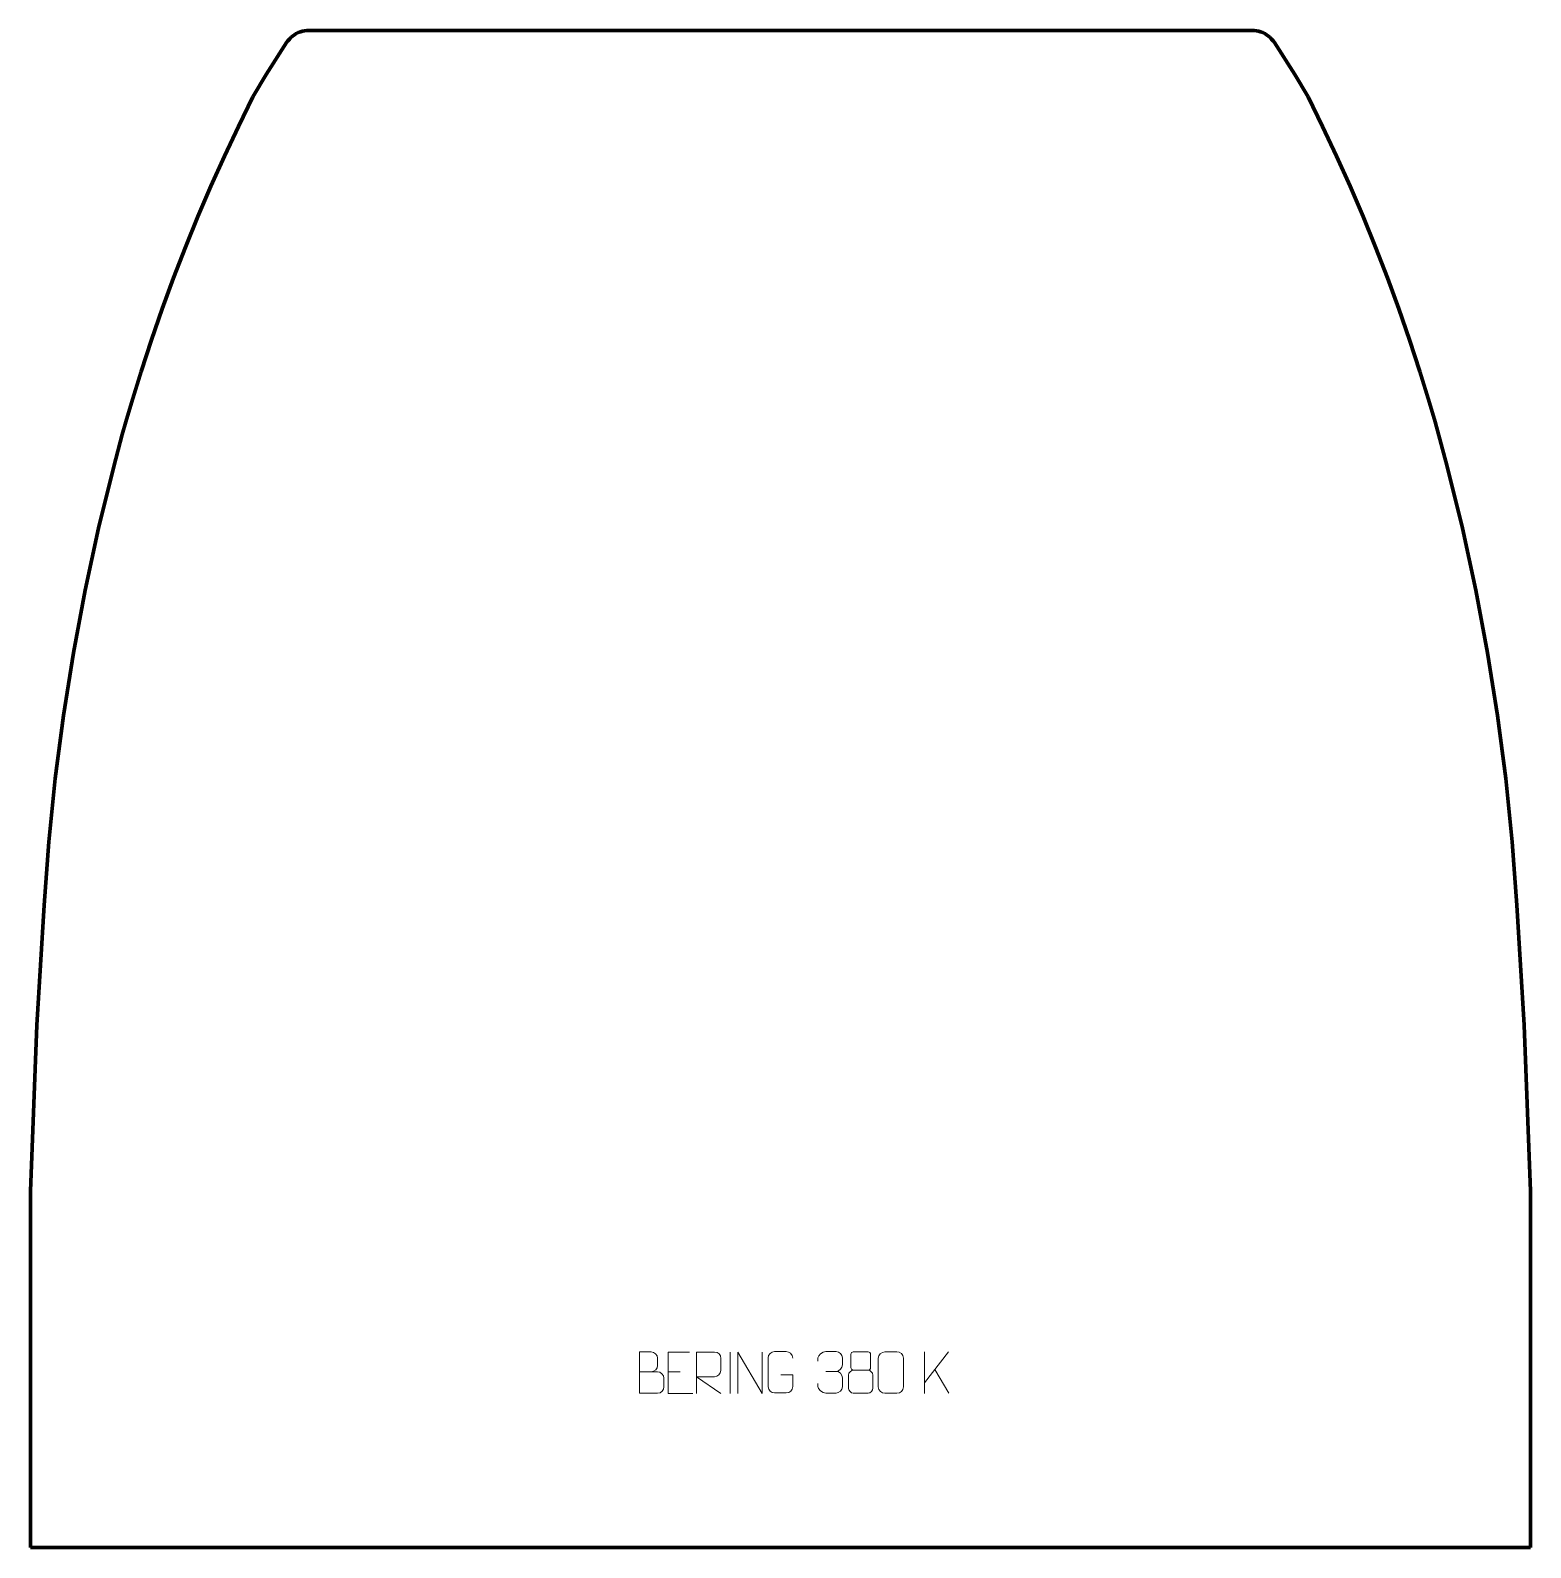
# Model space of a CAD drawing. Header units: millimetres. Extents: x -469 to 436, y 667 to 1582.
import ezdxf

# ---------------------------------------------------------------- set-up
doc = ezdxf.new("R2010")
doc.units = ezdxf.units.MM
doc.header["$MEASUREMENT"] = 0
doc.layers.add('layer 1', color=7, linetype='Continuous')

msp = doc.modelspace()

# ---------------------------------------------------------------- linework, layer by layer
at = {"layer": 'layer 1', "color": 242, "lineweight": 106}
for points in [[(-327.117, 1555.306), (-327.117, 1555.306), (-314.8295, 1574.4446), (-314.8295, 1574.4446)], [(-314.8295, 1574.4446), (-314.8295, 1574.4446), (-314.0601, 1575.5416), (-314.0601, 1575.5416)], [(-314.0601, 1575.5416), (-314.0601, 1575.5416), (-313.2022, 1576.568), (-313.2022, 1576.568)], [(-313.2022, 1576.568), (-313.2022, 1576.568), (-312.2614, 1577.5216), (-312.2614, 1577.5216)], [(-312.2614, 1577.5216), (-312.2614, 1577.5216), (-311.2454, 1578.392), (-311.2454, 1578.392)], [(-311.2454, 1578.392), (-311.2454, 1578.392), (-310.1585, 1579.1761), (-310.1585, 1579.1761)], [(-310.1585, 1579.1761), (-310.1585, 1579.1761), (-309.0116, 1579.8664), (-309.0116, 1579.8664)], [(-309.0116, 1579.8664), (-309.0116, 1579.8664), (-307.8109, 1580.4577), (-307.8109, 1580.4577)], [(-307.8109, 1580.4577), (-307.8109, 1580.4577), (-306.5659, 1580.9481), (-306.5659, 1580.9481)], [(-306.5659, 1580.9481), (-306.5659, 1580.9481), (-305.2828, 1581.3342), (-305.2828, 1581.3342)], [(-305.2828, 1581.3342), (-305.2828, 1581.3342), (-303.973, 1581.6099), (-303.973, 1581.6099)], [(-303.973, 1581.6099), (-303.973, 1581.6099), (-302.6443, 1581.778), (-302.6443, 1581.778)], [(-302.6443, 1581.778), (-302.6443, 1581.778), (-301.3074, 1581.8332), (-301.3074, 1581.8332)], [(-301.3074, 1581.8332), (-301.3074, 1581.8332), (267.4422, 1581.8332), (267.4422, 1581.8332)], [(268.7796, 1581.778), (268.7796, 1581.778), (267.4422, 1581.8332), (267.4422, 1581.8332)], [(270.1079, 1581.6099), (270.1079, 1581.6099), (268.7796, 1581.778), (268.7796, 1581.778)], [(271.4181, 1581.3342), (271.4181, 1581.3342), (270.1079, 1581.6099), (270.1079, 1581.6099)], [(272.6993, 1580.9481), (272.6993, 1580.9481), (271.4181, 1581.3342), (271.4181, 1581.3342)], [(273.9457, 1580.4577), (273.9457, 1580.4577), (272.6993, 1580.9481), (272.6993, 1580.9481)], [(275.1464, 1579.8664), (275.1464, 1579.8664), (273.9457, 1580.4577), (273.9457, 1580.4577)], [(276.2938, 1579.1761), (276.2938, 1579.1761), (275.1464, 1579.8664), (275.1464, 1579.8664)], [(277.3788, 1578.392), (277.3788, 1578.392), (276.2938, 1579.1761), (276.2938, 1579.1761)], [(278.3948, 1577.5216), (278.3948, 1577.5216), (277.3788, 1578.392), (277.3788, 1578.392)], [(279.3356, 1576.568), (279.3356, 1576.568), (278.3948, 1577.5216), (278.3948, 1577.5216)], [(280.1935, 1575.5416), (280.1935, 1575.5416), (279.3356, 1576.568), (279.3356, 1576.568)], [(280.9629, 1574.4446), (280.9629, 1574.4446), (280.1935, 1575.5416), (280.1935, 1575.5416)], [(293.2523, 1555.306), (293.2523, 1555.306), (280.9629, 1574.4446), (280.9629, 1574.4446)], [(-327.117, 1555.306), (-327.117, 1555.306), (-335.1421, 1541.7406), (-335.1421, 1541.7406)], [(293.2523, 1555.306), (293.2523, 1555.306), (301.2755, 1541.7406), (301.2755, 1541.7406)], [(-343.928, 1523.9036), (-343.928, 1523.9036), (-335.1421, 1541.7406), (-335.1421, 1541.7406)], [(310.0628, 1523.9036), (310.0628, 1523.9036), (301.2755, 1541.7406), (301.2755, 1541.7406)], [(-352.3996, 1505.9153), (-352.3996, 1505.9153), (-343.928, 1523.9036), (-343.928, 1523.9036)], [(318.5345, 1505.9153), (318.5345, 1505.9153), (310.0628, 1523.9036), (310.0628, 1523.9036)], [(-360.5504, 1487.7812), (-360.5504, 1487.7812), (-352.3996, 1505.9153), (-352.3996, 1505.9153)], [(326.6857, 1487.7812), (326.6857, 1487.7812), (318.5345, 1505.9153), (318.5345, 1505.9153)], [(-368.3808, 1469.5038), (-368.3808, 1469.5038), (-360.5504, 1487.7812), (-360.5504, 1487.7812)], [(334.5142, 1469.5038), (334.5142, 1469.5038), (326.6857, 1487.7812), (326.6857, 1487.7812)], [(-375.8864, 1451.0927), (-375.8864, 1451.0927), (-368.3808, 1469.5038), (-368.3808, 1469.5038)], [(342.0198, 1451.0927), (342.0198, 1451.0927), (334.5142, 1469.5038), (334.5142, 1469.5038)], [(-383.065, 1432.5502), (-383.065, 1432.5502), (-375.8864, 1451.0927), (-375.8864, 1451.0927)], [(349.1984, 1432.5502), (349.1984, 1432.5502), (342.0198, 1451.0927), (342.0198, 1451.0927)], [(-389.9127, 1413.8853), (-389.9127, 1413.8853), (-383.065, 1432.5502), (-383.065, 1432.5502)], [(356.0475, 1413.8853), (356.0475, 1413.8853), (349.1984, 1432.5502), (349.1984, 1432.5502)], [(-396.4309, 1395.0994), (-396.4309, 1395.0994), (-389.9127, 1413.8853), (-389.9127, 1413.8853)], [(362.5643, 1395.0994), (362.5643, 1395.0994), (356.0475, 1413.8853), (356.0475, 1413.8853)], [(-402.6149, 1376.2027), (-402.6149, 1376.2027), (-396.4309, 1395.0994), (-396.4309, 1395.0994)], [(368.7502, 1376.2027), (368.7502, 1376.2027), (362.5643, 1395.0994), (362.5643, 1395.0994)], [(-400.7729, 1381.834), (-400.7729, 1381.834), (-401.0681, 1381.834), (-401.0681, 1381.834)], [(366.9077, 1381.834), (366.9077, 1381.834), (367.2015, 1381.834), (367.2015, 1381.834)], [(-408.4652, 1357.2002), (-408.4652, 1357.2002), (-402.6149, 1376.2027), (-402.6149, 1376.2027)], [(374.5986, 1357.2002), (374.5986, 1357.2002), (368.7502, 1376.2027), (368.7502, 1376.2027)], [(-411.7774, 1345.7234), (-411.7774, 1345.7234), (-408.4652, 1357.2002), (-408.4652, 1357.2002)], [(377.9103, 1345.7234), (377.9103, 1345.7234), (374.5986, 1357.2002), (374.5986, 1357.2002)], [(-413.9774, 1338.0968), (-413.9774, 1338.0968), (-411.7774, 1345.7234), (-411.7774, 1345.7234)], [(385.2855, 1318.8992), (385.2855, 1318.8992), (377.9103, 1345.7234), (377.9103, 1345.7234)], [(-419.1521, 1318.8992), (-419.1521, 1318.8992), (-413.9774, 1338.0968), (-413.9774, 1338.0968)], [(-428.2822, 1281.6684), (-428.2822, 1281.6684), (-419.1521, 1318.8992), (-419.1521, 1318.8992)], [(394.4156, 1281.6684), (394.4156, 1281.6684), (385.2855, 1318.8992), (385.2855, 1318.8992)], [(-436.3758, 1244.1972), (-436.3758, 1244.1972), (-428.2822, 1281.6684), (-428.2822, 1281.6684)], [(402.5092, 1244.1972), (402.5092, 1244.1972), (394.4156, 1281.6684), (394.4156, 1281.6684)], [(-443.4249, 1206.5161), (-443.4249, 1206.5161), (-436.3758, 1244.1972), (-436.3758, 1244.1972)], [(409.5583, 1206.5161), (409.5583, 1206.5161), (402.5092, 1244.1972), (402.5092, 1244.1972)], [(-449.4247, 1168.654), (-449.4247, 1168.654), (-443.4249, 1206.5161), (-443.4249, 1206.5161)], [(415.5595, 1168.654), (415.5595, 1168.654), (409.5583, 1206.5161), (409.5583, 1206.5161)], [(-454.3708, 1130.6405), (-454.3708, 1130.6405), (-449.4247, 1168.654), (-449.4247, 1168.654)], [(420.5042, 1130.6405), (420.5042, 1130.6405), (415.5595, 1168.654), (415.5595, 1168.654)], [(-458.2591, 1092.5042), (-458.2591, 1092.5042), (-454.3708, 1130.6405), (-454.3708, 1130.6405)], [(424.3925, 1092.5042), (424.3925, 1092.5042), (420.5042, 1130.6405), (420.5042, 1130.6405)], [(-461.0857, 1054.2741), (-461.0857, 1054.2741), (-458.2591, 1092.5042), (-458.2591, 1092.5042)], [(427.2191, 1054.2741), (427.2191, 1054.2741), (424.3925, 1092.5042), (424.3925, 1092.5042)], [(-461.0857, 1054.2741), (-461.0857, 1054.2741), (-465.4325, 981.8326), (-465.4325, 981.8326)], [(427.2191, 1054.2741), (427.2191, 1054.2741), (431.5659, 981.8326), (431.5659, 981.8326)], [(-465.4325, 981.8326), (-465.4325, 981.8326), (-469.4331, 881.8333), (-469.4331, 881.8333)], [(431.5659, 981.8326), (431.5659, 981.8326), (435.5665, 881.8333), (435.5665, 881.8333)], [(-469.4331, 881.8333), (-469.4331, 881.8333), (-469.4331, 666.8336), (-469.4331, 666.8336)], [(435.5665, 881.8333), (435.5665, 881.8333), (435.5665, 666.8336), (435.5665, 666.8336)], [(-469.4331, 666.8336), (-469.4331, 666.8336), (435.5665, 666.8336), (435.5665, 666.8336)]]:
    msp.add_open_spline(points, degree=3, dxfattribs=at)
at = {"layer": 'layer 1', "color": 250, "lineweight": 9}
for points, knots in [([(-101.9818, 772.8764), (-98.3432, 772.8768), (-94.7561, 772.8768), (-91.1167, 772.8764), (-91.1167, 772.8764), (-89.1413, 772.8591), (-87.2177, 771.123), (-87.2177, 769.0734), (-87.2177, 769.0734), (-87.2181, 767.9448), (-87.2181, 764.8954), (-87.2177, 763.7665), (-87.2177, 763.7665), (-87.2001, 761.9086), (-88.7422, 759.8947), (-91.0637, 759.9116), (-91.0637, 759.9116), (-94.7035, 759.912), (-98.3429, 759.912), (-101.9818, 759.9116), (-101.9818, 759.9116), (-101.9818, 768.2299), (-101.9818, 776.5477), (-101.9818, 784.8652), (-101.9818, 784.8652), (-99.6081, 784.8652), (-97.234, 784.8652), (-94.8598, 784.8652), (-94.8598, 784.8652), (-93.179, 784.8828), (-91.0822, 782.9723), (-91.0645, 781.0099), (-91.0645, 781.0099), (-91.0649, 778.9438), (-91.0649, 778.7978), (-91.0645, 776.7313), (-91.0645, 776.7313), (-91.0472, 774.6652), (-92.9017, 772.8591), (-94.9117, 772.8764)], [0, 0, 0, 0, 0.09090909, 0.09090909, 0.09090909, 0.09090909, 0.18181818, 0.18181818, 0.18181818, 0.18181818, 0.27272727, 0.27272727, 0.27272727, 0.27272727, 0.36363636, 0.36363636, 0.36363636, 0.36363636, 0.45454545, 0.45454545, 0.45454545, 0.45454545, 0.54545455, 0.54545455, 0.54545455, 0.54545455, 0.63636364, 0.63636364, 0.63636364, 0.63636364, 0.72727273, 0.72727273, 0.72727273, 0.72727273, 0.81818182, 0.81818182, 0.81818182, 0.81818182, 1, 1, 1, 1]), ([(-71.8269, 784.7561), (-71.8269, 784.7561), (-84.7008, 784.7561), (-84.7008, 784.7561), (-84.7008, 784.7561), (-84.7008, 784.7561), (-84.7008, 759.8025), (-84.7008, 759.8025), (-84.7008, 759.8025), (-84.7008, 759.8025), (-69.835, 759.8025), (-69.835, 759.8025)], [0, 0, 0, 0, 0.25, 0.25, 0.25, 0.25, 0.5, 0.5, 0.5, 0.5, 1, 1, 1, 1]), ([(-67.6, 759.8026), (-67.6, 759.8026), (-67.6, 784.7561), (-67.6, 784.7561), (-67.6, 784.7561), (-64.0052, 784.7561), (-60.4097, 784.7561), (-56.8145, 784.7561), (-56.8145, 784.7561), (-54.4892, 784.7184), (-52.9319, 783.2284), (-52.936, 780.862), (-52.936, 780.862), (-52.9364, 778.8265), (-52.9364, 775.7671), (-52.936, 773.7311), (-52.936, 773.7311), (-52.9425, 771.8556), (-54.7548, 769.9138), (-56.7643, 769.8947), (-56.7643, 769.8947), (-56.7643, 769.8947), (-67.6, 769.8947), (-67.6, 769.8947), (-67.6, 769.8947), (-67.6, 769.8947), (-52.9453, 759.8026), (-52.9453, 759.8026)], [0, 0, 0, 0, 0.125, 0.125, 0.125, 0.125, 0.25, 0.25, 0.25, 0.25, 0.375, 0.375, 0.375, 0.375, 0.5, 0.5, 0.5, 0.5, 0.625, 0.625, 0.625, 0.625, 0.75, 0.75, 0.75, 0.75, 1, 1, 1, 1]), ([(-42.5953, 759.8026), (-42.5953, 759.8026), (-42.5953, 784.7561), (-42.5953, 784.7561), (-42.5953, 784.7561), (-42.5953, 784.7561), (-27.9405, 759.8026), (-27.9405, 759.8026), (-27.9405, 759.8026), (-27.9405, 759.8026), (-27.9405, 784.7561), (-27.9405, 784.7561)], [0, 0, 0, 0, 0.25, 0.25, 0.25, 0.25, 0.5, 0.5, 0.5, 0.5, 1, 1, 1, 1]), ([(-16.7102, 771.0893), (-16.7102, 771.0893), (-9.5421, 771.0893), (-9.5421, 771.0893), (-9.5421, 771.0893), (-9.5421, 771.0893), (-9.5421, 763.9212), (-9.5421, 763.9212), (-9.5421, 763.9212), (-9.6818, 761.5978), (-11.359, 760.1182), (-13.5068, 760.1074), (-13.5068, 760.1074), (-15.8386, 760.1078), (-18.1706, 760.1078), (-20.5021, 760.1074), (-20.5021, 760.1074), (-22.427, 760.002), (-24.3992, 761.8865), (-24.388, 763.9038), (-24.388, 763.9038), (-24.3876, 769.6739), (-24.3876, 775.4436), (-24.388, 781.2129), (-24.388, 781.2129), (-24.3838, 783.351), (-22.637, 785.0702), (-20.4847, 785.0568), (-20.4847, 785.0568), (-18.159, 785.0568), (-15.8329, 785.0568), (-13.5068, 785.0568), (-13.5068, 785.0568), (-11.5601, 785.0922), (-9.5687, 783.6007), (-9.5421, 781.163)], [0, 0, 0, 0, 0.1, 0.1, 0.1, 0.1, 0.2, 0.2, 0.2, 0.2, 0.3, 0.3, 0.3, 0.3, 0.4, 0.4, 0.4, 0.4, 0.5, 0.5, 0.5, 0.5, 0.6, 0.6, 0.6, 0.6, 0.7, 0.7, 0.7, 0.7, 0.8, 0.8, 0.8, 0.8, 1, 1, 1, 1]), ([(5.6703, 779.3728), (5.6703, 779.3728), (5.6703, 781.23), (5.6703, 781.23), (5.6703, 781.23), (5.656, 782.9719), (8.3205, 785.09), (10.3796, 785.0673), (10.3796, 785.0673), (12.4437, 785.0673), (14.5077, 785.0673), (16.5714, 785.0673), (16.5714, 785.0673), (18.7659, 785.0761), (20.3642, 783.2293), (20.4086, 781.3172), (20.4086, 781.3172), (20.4082, 779.8821), (20.4082, 778.447), (20.4086, 777.0115), (20.4086, 777.0115), (20.36, 775.358), (18.7574, 773.128), (16.5591, 773.138), (16.5591, 773.138), (18.7628, 773.1268), (20.3708, 771.3236), (20.4248, 769.2641), (20.4248, 769.2641), (20.4244, 767.4794), (20.4244, 765.6947), (20.4248, 763.9096), (20.4248, 763.9096), (20.4349, 761.8482), (18.38, 760.0851), (16.5591, 760.0932), (16.5591, 760.0932), (14.4938, 760.0935), (12.4286, 760.0935), (10.363, 760.0932), (10.363, 760.0932), (8.1944, 760.1047), (5.6634, 762.5049), (5.6448, 763.9667), (5.6448, 763.9667), (5.6448, 763.9667), (5.6448, 765.8753), (5.6448, 765.8753)], [0, 0, 0, 0, 0.07692308, 0.07692308, 0.07692308, 0.07692308, 0.15384615, 0.15384615, 0.15384615, 0.15384615, 0.23076923, 0.23076923, 0.23076923, 0.23076923, 0.30769231, 0.30769231, 0.30769231, 0.30769231, 0.38461538, 0.38461538, 0.38461538, 0.38461538, 0.46153846, 0.46153846, 0.46153846, 0.46153846, 0.53846154, 0.53846154, 0.53846154, 0.53846154, 0.61538462, 0.61538462, 0.61538462, 0.61538462, 0.69230769, 0.69230769, 0.69230769, 0.69230769, 0.76923077, 0.76923077, 0.76923077, 0.76923077, 0.84615385, 0.84615385, 0.84615385, 0.84615385, 1, 1, 1, 1]), ([(25.4895, 783.4649), (25.4895, 781.2519), (25.4895, 777.5696), (25.4895, 775.3563), (25.4895, 775.3563), (25.5045, 774.8489), (26.3119, 773.9175), (27.012, 773.9187), (27.012, 773.9187), (29.9819, 773.9189), (32.9521, 773.834), (35.9225, 773.8337), (35.9225, 773.8337), (36.7196, 773.8379), (37.4403, 774.6282), (37.4377, 775.3489), (37.4377, 775.3489), (37.4374, 777.5649), (37.4374, 781.2496), (37.4377, 783.4649), (37.4377, 783.4649), (37.4192, 784.1757), (36.8078, 784.9361), (35.9739, 784.9287), (35.9739, 784.9287), (32.9568, 784.9284), (29.9399, 784.9284), (26.9233, 784.9287), (26.9233, 784.9287), (26.2969, 784.9363), (25.4728, 784.2253), (25.4895, 783.4649)], [0, 0, 0, 0, 0.11111111, 0.11111111, 0.11111111, 0.11111111, 0.22222222, 0.22222222, 0.22222222, 0.22222222, 0.33333333, 0.33333333, 0.33333333, 0.33333333, 0.44444444, 0.44444444, 0.44444444, 0.44444444, 0.55555556, 0.55555556, 0.55555556, 0.55555556, 0.66666667, 0.66666667, 0.66666667, 0.66666667, 0.77777778, 0.77777778, 0.77777778, 0.77777778, 1, 1, 1, 1]), ([(46.0767, 784.9081), (48.4615, 784.9081), (50.8467, 784.9081), (53.2319, 784.9081), (53.2319, 784.9081), (55.2281, 784.9437), (57.2701, 783.4494), (57.2974, 781.0073), (57.2974, 781.0073), (57.297, 775.2499), (57.297, 769.4921), (57.2974, 763.7339), (57.2974, 763.7339), (57.1541, 761.4063), (55.4343, 759.924), (53.2319, 759.9132), (53.2319, 759.9132), (50.8408, 759.9136), (48.4496, 759.9136), (46.0588, 759.9132), (46.0588, 759.9132), (44.0849, 759.8076), (42.0626, 761.6955), (42.0741, 763.7165), (42.0741, 763.7165), (42.0745, 769.4971), (42.0745, 775.2774), (42.0741, 781.0572), (42.0741, 781.0572), (42.0785, 783.1992), (43.8695, 784.9217), (46.0767, 784.9081)], [0, 0, 0, 0, 0.11111111, 0.11111111, 0.11111111, 0.11111111, 0.22222222, 0.22222222, 0.22222222, 0.22222222, 0.33333333, 0.33333333, 0.33333333, 0.33333333, 0.44444444, 0.44444444, 0.44444444, 0.44444444, 0.55555556, 0.55555556, 0.55555556, 0.55555556, 0.66666667, 0.66666667, 0.66666667, 0.66666667, 0.77777778, 0.77777778, 0.77777778, 0.77777778, 1, 1, 1, 1]), ([(24.0307, 770.9467), (24.0307, 767.7759), (24.0307, 766.0738), (24.0307, 762.9024), (24.0307, 762.9024), (24.0222, 761.6805), (25.7201, 759.9878), (26.9727, 759.9793), (26.9727, 759.9793), (29.9558, 759.9796), (32.9391, 759.9796), (35.9225, 759.9793), (35.9225, 759.9793), (37.2458, 759.991), (38.8662, 761.6126), (38.8551, 762.9118), (38.8551, 762.9118), (38.8548, 766.08), (38.8548, 767.7788), (38.8551, 770.9467), (38.8551, 770.9467), (38.7854, 772.3271), (37.2076, 773.9057), (35.9022, 773.8996), (35.9022, 773.8996), (32.9256, 773.8993), (29.949, 773.8993), (26.9727, 773.8996), (26.9727, 773.8996), (25.8932, 773.906), (24.0469, 772.3271), (24.0307, 770.9467)], [0, 0, 0, 0, 0.11111111, 0.11111111, 0.11111111, 0.11111111, 0.22222222, 0.22222222, 0.22222222, 0.22222222, 0.33333333, 0.33333333, 0.33333333, 0.33333333, 0.44444444, 0.44444444, 0.44444444, 0.44444444, 0.55555556, 0.55555556, 0.55555556, 0.55555556, 0.66666667, 0.66666667, 0.66666667, 0.66666667, 0.77777778, 0.77777778, 0.77777778, 0.77777778, 1, 1, 1, 1])]:
    msp.add_open_spline(points, degree=3, knots=knots, dxfattribs=at)
for points in [[(-47.2679, 784.7664), (-47.2679, 784.7664), (-47.2679, 759.7923), (-47.2679, 759.7923)], [(69.9463, 784.8474), (69.9463, 784.8474), (69.9463, 759.8938), (69.9463, 759.8938)], [(84.3225, 784.8474), (84.3225, 784.8474), (69.9463, 766.2077), (69.9463, 766.2077)], [(-84.7008, 772.8764), (-84.7008, 772.8764), (-77.5327, 772.8764), (-77.5327, 772.8764)], [(10.38, 773.1276), (10.38, 773.1276), (16.5764, 773.1276), (16.5764, 773.1276)], [(84.6478, 759.9896), (84.6478, 759.9896), (76.1773, 774.3032), (76.1773, 774.3032)]]:
    msp.add_open_spline(points, degree=3, dxfattribs=at)

doc.saveas('drawing.dxf')
